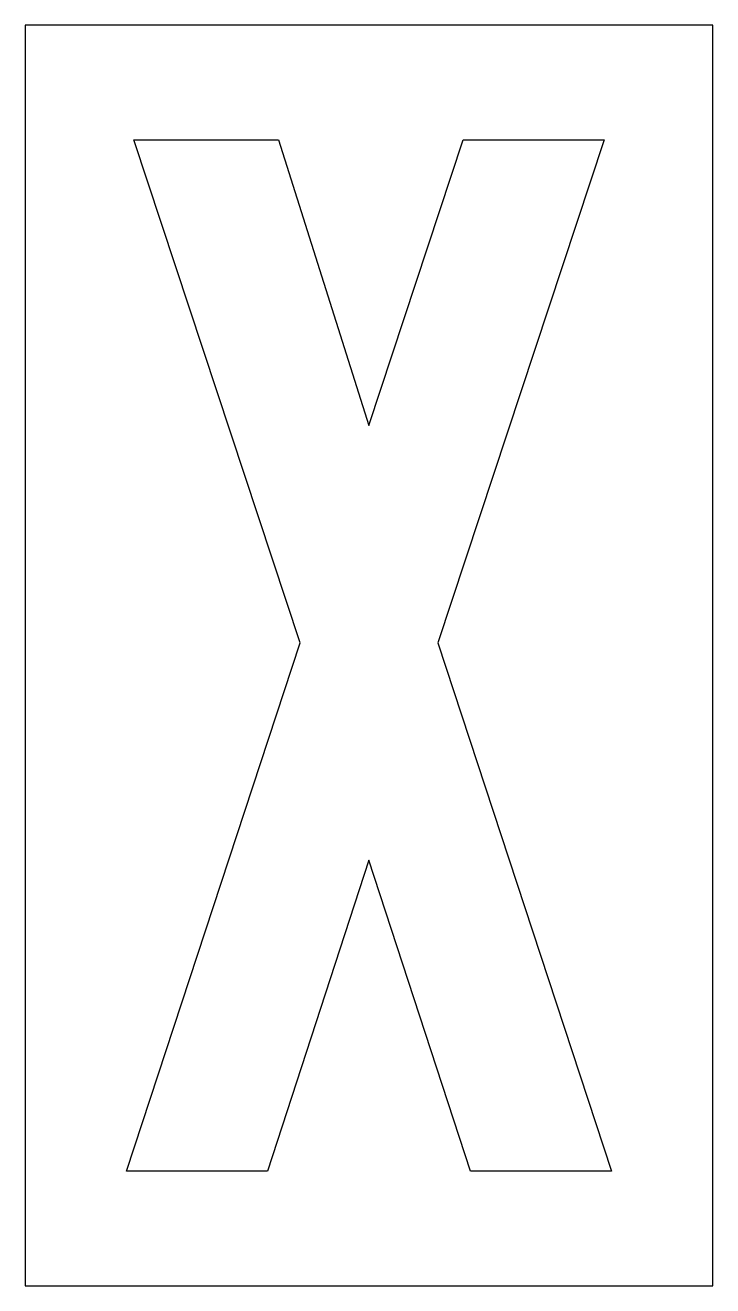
# Model space of a CAD drawing. Extents: x 0 to 12, y 0 to 22.
import ezdxf

# ---------------------------------------------------------------- set-up
doc = ezdxf.new("R2010")
doc.units = 0
doc.layers.add('CUT', color=7, linetype='Continuous')
doc.layers.add('OUTSIDE', color=1, linetype='Continuous')

msp = doc.modelspace()

# ---------------------------------------------------------------- linework, layer by layer
at = {"layer": 'CUT'}
msp.add_lwpolyline([(7.7697, 2), (5.9988, 7.4306), (4.2305, 2), (1.7687, 2), (4.7993, 11.2234), (1.8941, 19.9991), (4.4217, 19.9982), (5.9992, 15.0118), (7.6431, 20), (10.105, 20), (7.2, 11.2185), (10.2313, 2)], close=True, dxfattribs=at)
at = {"layer": 'OUTSIDE'}
msp.add_lwpolyline([(0, 0), (12, 0), (12, 22), (0, 22)], close=True, dxfattribs=at)

doc.saveas('drawing.dxf')
